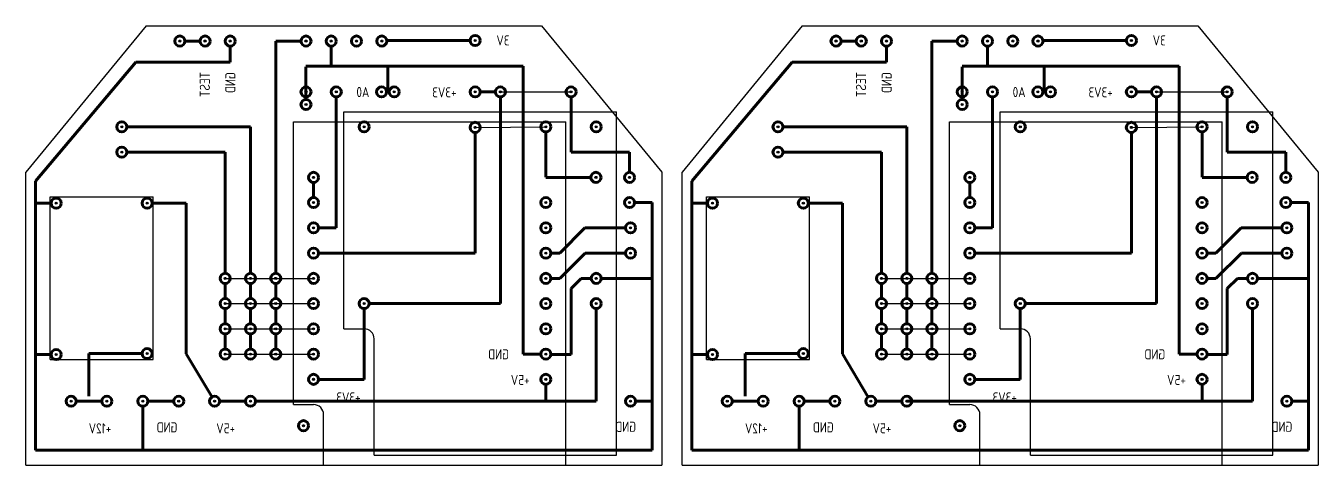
# Model space of a CAD drawing. Header units: millimetres. Extents: x -6002 to -5599, y 36051 to 36097.
# Drawn here: x -5726.7 to -5598.7, y 36050.9 to 36094.4 of the extents above; entities that cross this region are included whole.
import ezdxf

# ---------------------------------------------------------------- set-up
doc = ezdxf.new("R2010")
doc.units = ezdxf.units.MM
doc.layers.add('Text', color=6, linetype='Continuous')
doc.layers.add('Слой1', color=1, linetype='Continuous')
doc.layers.add('way', color=5, linetype='Continuous', lineweight=158)
doc.layers.add('Отверстия', color=7, linetype='Continuous', true_color=0xffffff)
doc.styles.add('ГОСТ 2.304', font='CS_Gost2304.shx')

msp = doc.modelspace()

# ---------------------------------------------------------------- hatches: boundary and pattern name
at = {"layer": 'Отверстия', "ltscale": 100}
h = msp.add_hatch(color=256, dxfattribs=at)
edge = h.paths.add_edge_path()
edge.add_arc((-5711.46, 36092.94), 0.1, 0, 360)
h = msp.add_hatch(color=256, dxfattribs=at)
edge = h.paths.add_edge_path()
edge.add_arc((-5708.96, 36092.94), 0.1, 0, 360)
h = msp.add_hatch(color=256, dxfattribs=at)
edge = h.paths.add_edge_path()
edge.add_arc((-5706.46, 36092.94), 0.1, 0, 360)
h = msp.add_hatch(color=256, dxfattribs=at)
edge = h.paths.add_edge_path()
edge.add_arc((-5698.96, 36092.94), 0.1, 0, 360)
h = msp.add_hatch(color=256, dxfattribs=at)
edge = h.paths.add_edge_path()
edge.add_arc((-5696.46, 36092.94), 0.1, 0, 360)
h = msp.add_hatch(color=256, dxfattribs=at)
edge = h.paths.add_edge_path()
edge.add_arc((-5693.96, 36092.94), 0.1, 0, 360)
h = msp.add_hatch(color=256, dxfattribs=at)
edge = h.paths.add_edge_path()
edge.add_arc((-5691.46, 36092.94), 0.1, 0, 360)
h = msp.add_hatch(color=256, dxfattribs=at)
edge = h.paths.add_edge_path()
edge.add_arc((-5682.21, 36092.99), 0.1, 0, 360)
h = msp.add_hatch(color=256, dxfattribs=at)
edge = h.paths.add_edge_path()
edge.add_arc((-5646.46, 36092.94), 0.1, 0, 360)
h = msp.add_hatch(color=256, dxfattribs=at)
edge = h.paths.add_edge_path()
edge.add_arc((-5643.96, 36092.94), 0.1, 0, 360)
h = msp.add_hatch(color=256, dxfattribs=at)
edge = h.paths.add_edge_path()
edge.add_arc((-5641.46, 36092.94), 0.1, 0, 360)
h = msp.add_hatch(color=256, dxfattribs=at)
edge = h.paths.add_edge_path()
edge.add_arc((-5633.96, 36092.94), 0.1, 0, 360)
h = msp.add_hatch(color=256, dxfattribs=at)
edge = h.paths.add_edge_path()
edge.add_arc((-5631.46, 36092.94), 0.1, 0, 360)
h = msp.add_hatch(color=256, dxfattribs=at)
edge = h.paths.add_edge_path()
edge.add_arc((-5628.96, 36092.94), 0.1, 0, 360)
h = msp.add_hatch(color=256, dxfattribs=at)
edge = h.paths.add_edge_path()
edge.add_arc((-5626.46, 36092.94), 0.1, 0, 360)
h = msp.add_hatch(color=256, dxfattribs=at)
edge = h.paths.add_edge_path()
edge.add_arc((-5617.21, 36092.99), 0.1, 0, 360)
h = msp.add_hatch(color=256, dxfattribs=at)
edge = h.paths.add_edge_path()
edge.add_arc((-5698.96, 36087.9), 0.1, 0, 360)
h = msp.add_hatch(color=256, dxfattribs=at)
edge = h.paths.add_edge_path()
edge.add_arc((-5695.96, 36087.9), 0.1, 0, 360)
h = msp.add_hatch(color=256, dxfattribs=at)
edge = h.paths.add_edge_path()
edge.add_arc((-5691.47, 36087.9), 0.1, 0, 360)
h = msp.add_hatch(color=256, dxfattribs=at)
edge = h.paths.add_edge_path()
edge.add_arc((-5690.22, 36087.9), 0.1, 0, 360)
h = msp.add_hatch(color=256, dxfattribs=at)
edge = h.paths.add_edge_path()
edge.add_arc((-5682.21, 36087.9), 0.1, 0, 360)
h = msp.add_hatch(color=256, dxfattribs=at)
edge = h.paths.add_edge_path()
edge.add_arc((-5679.71, 36087.9), 0.1, 0, 360)
h = msp.add_hatch(color=256, dxfattribs=at)
edge = h.paths.add_edge_path()
edge.add_arc((-5672.71, 36087.9), 0.1, 0, 360)
h = msp.add_hatch(color=256, dxfattribs=at)
edge = h.paths.add_edge_path()
edge.add_arc((-5633.96, 36087.9), 0.1, 0, 360)
h = msp.add_hatch(color=256, dxfattribs=at)
edge = h.paths.add_edge_path()
edge.add_arc((-5630.96, 36087.9), 0.1, 0, 360)
h = msp.add_hatch(color=256, dxfattribs=at)
edge = h.paths.add_edge_path()
edge.add_arc((-5626.47, 36087.9), 0.1, 0, 360)
h = msp.add_hatch(color=256, dxfattribs=at)
edge = h.paths.add_edge_path()
edge.add_arc((-5625.22, 36087.9), 0.1, 0, 360)
h = msp.add_hatch(color=256, dxfattribs=at)
edge = h.paths.add_edge_path()
edge.add_arc((-5617.21, 36087.9), 0.1, 0, 360)
h = msp.add_hatch(color=256, dxfattribs=at)
edge = h.paths.add_edge_path()
edge.add_arc((-5614.71, 36087.9), 0.1, 0, 360)
h = msp.add_hatch(color=256, dxfattribs=at)
edge = h.paths.add_edge_path()
edge.add_arc((-5607.71, 36087.9), 0.1, 0, 360)
h = msp.add_hatch(color=256, dxfattribs=at)
edge = h.paths.add_edge_path()
edge.add_arc((-5698.96, 36086.65), 0.1, 0, 360)
h = msp.add_hatch(color=256, dxfattribs=at)
edge = h.paths.add_edge_path()
edge.add_arc((-5633.96, 36086.65), 0.1, 0, 360)
h = msp.add_hatch(color=256, dxfattribs=at)
edge = h.paths.add_edge_path()
edge.add_arc((-5717.21, 36084.44), 0.1, 0, 360)
h = msp.add_hatch(color=256, dxfattribs=at)
edge = h.paths.add_edge_path()
edge.add_arc((-5693.21, 36084.44), 0.1, 0, 360)
h = msp.add_hatch(color=256, dxfattribs=at)
edge = h.paths.add_edge_path()
edge.add_arc((-5682.21, 36084.39), 0.1, 0, 360)
h = msp.add_hatch(color=256, dxfattribs=at)
edge = h.paths.add_edge_path()
edge.add_arc((-5682.21, 36084.39), 0.1, 0, 360)
h = msp.add_hatch(color=256, dxfattribs=at)
edge = h.paths.add_edge_path()
edge.add_arc((-5675.21, 36084.44), 0.1, 0, 360)
h = msp.add_hatch(color=256, dxfattribs=at)
edge = h.paths.add_edge_path()
edge.add_arc((-5670.21, 36084.44), 0.1, 0, 360)
h = msp.add_hatch(color=256, dxfattribs=at)
edge = h.paths.add_edge_path()
edge.add_arc((-5652.21, 36084.44), 0.1, 0, 360)
h = msp.add_hatch(color=256, dxfattribs=at)
edge = h.paths.add_edge_path()
edge.add_arc((-5628.21, 36084.44), 0.1, 0, 360)
h = msp.add_hatch(color=256, dxfattribs=at)
edge = h.paths.add_edge_path()
edge.add_arc((-5617.21, 36084.39), 0.1, 0, 360)
h = msp.add_hatch(color=256, dxfattribs=at)
edge = h.paths.add_edge_path()
edge.add_arc((-5617.21, 36084.39), 0.1, 0, 360)
h = msp.add_hatch(color=256, dxfattribs=at)
edge = h.paths.add_edge_path()
edge.add_arc((-5610.21, 36084.44), 0.1, 0, 360)
h = msp.add_hatch(color=256, dxfattribs=at)
edge = h.paths.add_edge_path()
edge.add_arc((-5605.21, 36084.44), 0.1, 0, 360)
h = msp.add_hatch(color=256, dxfattribs=at)
edge = h.paths.add_edge_path()
edge.add_arc((-5717.21, 36081.94), 0.1, 0, 360)
h = msp.add_hatch(color=256, dxfattribs=at)
edge = h.paths.add_edge_path()
edge.add_arc((-5652.21, 36081.94), 0.1, 0, 360)
h = msp.add_hatch(color=256, dxfattribs=at)
edge = h.paths.add_edge_path()
edge.add_arc((-5698.21, 36079.44), 0.1, 0, 360)
h = msp.add_hatch(color=256, dxfattribs=at)
edge = h.paths.add_edge_path()
edge.add_arc((-5698.21, 36079.44), 0.1, 0, 360)
h = msp.add_hatch(color=256, dxfattribs=at)
edge = h.paths.add_edge_path()
edge.add_arc((-5670.24, 36079.44), 0.1, 0, 360)
h = msp.add_hatch(color=256, dxfattribs=at)
edge = h.paths.add_edge_path()
edge.add_arc((-5666.91, 36079.44), 0.1, 0, 360)
h = msp.add_hatch(color=256, dxfattribs=at)
edge = h.paths.add_edge_path()
edge.add_arc((-5666.91, 36079.44), 0.1, 0, 360)
h = msp.add_hatch(color=256, dxfattribs=at)
edge = h.paths.add_edge_path()
edge.add_arc((-5633.21, 36079.44), 0.1, 0, 360)
h = msp.add_hatch(color=256, dxfattribs=at)
edge = h.paths.add_edge_path()
edge.add_arc((-5633.21, 36079.44), 0.1, 0, 360)
h = msp.add_hatch(color=256, dxfattribs=at)
edge = h.paths.add_edge_path()
edge.add_arc((-5605.24, 36079.44), 0.1, 0, 360)
h = msp.add_hatch(color=256, dxfattribs=at)
edge = h.paths.add_edge_path()
edge.add_arc((-5601.91, 36079.44), 0.1, 0, 360)
h = msp.add_hatch(color=256, dxfattribs=at)
edge = h.paths.add_edge_path()
edge.add_arc((-5601.91, 36079.44), 0.1, 0, 360)
h = msp.add_hatch(color=256, dxfattribs=at)
edge = h.paths.add_edge_path()
edge.add_arc((-5723.7, 36076.89), 0.1, 0, 360)
h = msp.add_hatch(color=256, dxfattribs=at)
edge = h.paths.add_edge_path()
edge.add_arc((-5714.7, 36076.89), 0.1, 0, 360)
h = msp.add_hatch(color=256, dxfattribs=at)
edge = h.paths.add_edge_path()
edge.add_arc((-5698.21, 36076.94), 0.1, 0, 360)
h = msp.add_hatch(color=256, dxfattribs=at)
edge = h.paths.add_edge_path()
edge.add_arc((-5698.21, 36076.94), 0.1, 0, 360)
h = msp.add_hatch(color=256, dxfattribs=at)
edge = h.paths.add_edge_path()
edge.add_arc((-5675.21, 36076.94), 0.1, 0, 360)
h = msp.add_hatch(color=256, dxfattribs=at)
edge = h.paths.add_edge_path()
edge.add_arc((-5675.21, 36076.94), 0.1, 0, 360)
h = msp.add_hatch(color=256, dxfattribs=at)
edge = h.paths.add_edge_path()
edge.add_arc((-5666.91, 36076.94), 0.1, 0, 360)
h = msp.add_hatch(color=256, dxfattribs=at)
edge = h.paths.add_edge_path()
edge.add_arc((-5666.91, 36076.94), 0.1, 0, 360)
h = msp.add_hatch(color=256, dxfattribs=at)
edge = h.paths.add_edge_path()
edge.add_arc((-5658.7, 36076.89), 0.1, 0, 360)
h = msp.add_hatch(color=256, dxfattribs=at)
edge = h.paths.add_edge_path()
edge.add_arc((-5649.7, 36076.89), 0.1, 0, 360)
h = msp.add_hatch(color=256, dxfattribs=at)
edge = h.paths.add_edge_path()
edge.add_arc((-5633.21, 36076.94), 0.1, 0, 360)
h = msp.add_hatch(color=256, dxfattribs=at)
edge = h.paths.add_edge_path()
edge.add_arc((-5633.21, 36076.94), 0.1, 0, 360)
h = msp.add_hatch(color=256, dxfattribs=at)
edge = h.paths.add_edge_path()
edge.add_arc((-5610.21, 36076.94), 0.1, 0, 360)
h = msp.add_hatch(color=256, dxfattribs=at)
edge = h.paths.add_edge_path()
edge.add_arc((-5610.21, 36076.94), 0.1, 0, 360)
h = msp.add_hatch(color=256, dxfattribs=at)
edge = h.paths.add_edge_path()
edge.add_arc((-5601.91, 36076.94), 0.1, 0, 360)
h = msp.add_hatch(color=256, dxfattribs=at)
edge = h.paths.add_edge_path()
edge.add_arc((-5601.91, 36076.94), 0.1, 0, 360)
h = msp.add_hatch(color=256, dxfattribs=at)
edge = h.paths.add_edge_path()
edge.add_arc((-5698.21, 36074.44), 0.1, 0, 360)
h = msp.add_hatch(color=256, dxfattribs=at)
edge = h.paths.add_edge_path()
edge.add_arc((-5698.21, 36074.44), 0.1, 0, 360)
h = msp.add_hatch(color=256, dxfattribs=at)
edge = h.paths.add_edge_path()
edge.add_arc((-5675.21, 36074.44), 0.1, 0, 360)
h = msp.add_hatch(color=256, dxfattribs=at)
edge = h.paths.add_edge_path()
edge.add_arc((-5675.21, 36074.44), 0.1, 0, 360)
h = msp.add_hatch(color=256, dxfattribs=at)
edge = h.paths.add_edge_path()
edge.add_arc((-5666.81, 36074.44), 0.1, 0, 360)
h = msp.add_hatch(color=256, dxfattribs=at)
edge = h.paths.add_edge_path()
edge.add_arc((-5666.81, 36074.44), 0.1, 0, 360)
h = msp.add_hatch(color=256, dxfattribs=at)
edge = h.paths.add_edge_path()
edge.add_arc((-5633.21, 36074.44), 0.1, 0, 360)
h = msp.add_hatch(color=256, dxfattribs=at)
edge = h.paths.add_edge_path()
edge.add_arc((-5633.21, 36074.44), 0.1, 0, 360)
h = msp.add_hatch(color=256, dxfattribs=at)
edge = h.paths.add_edge_path()
edge.add_arc((-5610.21, 36074.44), 0.1, 0, 360)
h = msp.add_hatch(color=256, dxfattribs=at)
edge = h.paths.add_edge_path()
edge.add_arc((-5610.21, 36074.44), 0.1, 0, 360)
h = msp.add_hatch(color=256, dxfattribs=at)
edge = h.paths.add_edge_path()
edge.add_arc((-5601.81, 36074.44), 0.1, 0, 360)
h = msp.add_hatch(color=256, dxfattribs=at)
edge = h.paths.add_edge_path()
edge.add_arc((-5601.81, 36074.44), 0.1, 0, 360)
h = msp.add_hatch(color=256, dxfattribs=at)
edge = h.paths.add_edge_path()
edge.add_arc((-5698.21, 36071.94), 0.1, 0, 360)
h = msp.add_hatch(color=256, dxfattribs=at)
edge = h.paths.add_edge_path()
edge.add_arc((-5698.21, 36071.94), 0.1, 0, 360)
h = msp.add_hatch(color=256, dxfattribs=at)
edge = h.paths.add_edge_path()
edge.add_arc((-5675.21, 36071.94), 0.1, 0, 360)
h = msp.add_hatch(color=256, dxfattribs=at)
edge = h.paths.add_edge_path()
edge.add_arc((-5675.21, 36071.94), 0.1, 0, 360)
h = msp.add_hatch(color=256, dxfattribs=at)
edge = h.paths.add_edge_path()
edge.add_arc((-5666.81, 36071.94), 0.1, 0, 360)
h = msp.add_hatch(color=256, dxfattribs=at)
edge = h.paths.add_edge_path()
edge.add_arc((-5666.81, 36071.94), 0.1, 0, 360)
h = msp.add_hatch(color=256, dxfattribs=at)
edge = h.paths.add_edge_path()
edge.add_arc((-5633.21, 36071.94), 0.1, 0, 360)
h = msp.add_hatch(color=256, dxfattribs=at)
edge = h.paths.add_edge_path()
edge.add_arc((-5633.21, 36071.94), 0.1, 0, 360)
h = msp.add_hatch(color=256, dxfattribs=at)
edge = h.paths.add_edge_path()
edge.add_arc((-5610.21, 36071.94), 0.1, 0, 360)
h = msp.add_hatch(color=256, dxfattribs=at)
edge = h.paths.add_edge_path()
edge.add_arc((-5610.21, 36071.94), 0.1, 0, 360)
h = msp.add_hatch(color=256, dxfattribs=at)
edge = h.paths.add_edge_path()
edge.add_arc((-5601.81, 36071.94), 0.1, 0, 360)
h = msp.add_hatch(color=256, dxfattribs=at)
edge = h.paths.add_edge_path()
edge.add_arc((-5601.81, 36071.94), 0.1, 0, 360)
h = msp.add_hatch(color=256, dxfattribs=at)
edge = h.paths.add_edge_path()
edge.add_arc((-5706.96, 36069.44), 0.1, 0, 360)
h = msp.add_hatch(color=256, dxfattribs=at)
edge = h.paths.add_edge_path()
edge.add_arc((-5704.46, 36069.44), 0.1, 0, 360)
h = msp.add_hatch(color=256, dxfattribs=at)
edge = h.paths.add_edge_path()
edge.add_arc((-5701.96, 36069.44), 0.1, 0, 360)
h = msp.add_hatch(color=256, dxfattribs=at)
edge = h.paths.add_edge_path()
edge.add_arc((-5698.21, 36069.44), 0.1, 0, 360)
h = msp.add_hatch(color=256, dxfattribs=at)
edge = h.paths.add_edge_path()
edge.add_arc((-5675.21, 36069.44), 0.1, 0, 360)
h = msp.add_hatch(color=256, dxfattribs=at)
edge = h.paths.add_edge_path()
edge.add_arc((-5670.21, 36069.44), 0.1, 0, 360)
h = msp.add_hatch(color=256, dxfattribs=at)
edge = h.paths.add_edge_path()
edge.add_arc((-5641.96, 36069.44), 0.1, 0, 360)
h = msp.add_hatch(color=256, dxfattribs=at)
edge = h.paths.add_edge_path()
edge.add_arc((-5639.46, 36069.44), 0.1, 0, 360)
h = msp.add_hatch(color=256, dxfattribs=at)
edge = h.paths.add_edge_path()
edge.add_arc((-5636.96, 36069.44), 0.1, 0, 360)
h = msp.add_hatch(color=256, dxfattribs=at)
edge = h.paths.add_edge_path()
edge.add_arc((-5633.21, 36069.44), 0.1, 0, 360)
h = msp.add_hatch(color=256, dxfattribs=at)
edge = h.paths.add_edge_path()
edge.add_arc((-5610.21, 36069.44), 0.1, 0, 360)
h = msp.add_hatch(color=256, dxfattribs=at)
edge = h.paths.add_edge_path()
edge.add_arc((-5605.21, 36069.44), 0.1, 0, 360)
h = msp.add_hatch(color=256, dxfattribs=at)
edge = h.paths.add_edge_path()
edge.add_arc((-5706.96, 36066.94), 0.1, 0, 360)
h = msp.add_hatch(color=256, dxfattribs=at)
edge = h.paths.add_edge_path()
edge.add_arc((-5704.46, 36066.94), 0.1, 0, 360)
h = msp.add_hatch(color=256, dxfattribs=at)
edge = h.paths.add_edge_path()
edge.add_arc((-5701.96, 36066.94), 0.1, 0, 360)
h = msp.add_hatch(color=256, dxfattribs=at)
edge = h.paths.add_edge_path()
edge.add_arc((-5698.21, 36066.94), 0.1, 0, 360)
h = msp.add_hatch(color=256, dxfattribs=at)
edge = h.paths.add_edge_path()
edge.add_arc((-5693.21, 36066.94), 0.1, 0, 360)
h = msp.add_hatch(color=256, dxfattribs=at)
edge = h.paths.add_edge_path()
edge.add_arc((-5675.21, 36066.94), 0.1, 0, 360)
h = msp.add_hatch(color=256, dxfattribs=at)
edge = h.paths.add_edge_path()
edge.add_arc((-5670.21, 36066.94), 0.1, 0, 360)
h = msp.add_hatch(color=256, dxfattribs=at)
edge = h.paths.add_edge_path()
edge.add_arc((-5641.96, 36066.94), 0.1, 0, 360)
h = msp.add_hatch(color=256, dxfattribs=at)
edge = h.paths.add_edge_path()
edge.add_arc((-5639.46, 36066.94), 0.1, 0, 360)
h = msp.add_hatch(color=256, dxfattribs=at)
edge = h.paths.add_edge_path()
edge.add_arc((-5636.96, 36066.94), 0.1, 0, 360)
h = msp.add_hatch(color=256, dxfattribs=at)
edge = h.paths.add_edge_path()
edge.add_arc((-5633.21, 36066.94), 0.1, 0, 360)
h = msp.add_hatch(color=256, dxfattribs=at)
edge = h.paths.add_edge_path()
edge.add_arc((-5628.21, 36066.94), 0.1, 0, 360)
h = msp.add_hatch(color=256, dxfattribs=at)
edge = h.paths.add_edge_path()
edge.add_arc((-5610.21, 36066.94), 0.1, 0, 360)
h = msp.add_hatch(color=256, dxfattribs=at)
edge = h.paths.add_edge_path()
edge.add_arc((-5605.21, 36066.94), 0.1, 0, 360)
h = msp.add_hatch(color=256, dxfattribs=at)
edge = h.paths.add_edge_path()
edge.add_arc((-5706.96, 36064.44), 0.1, 0, 360)
h = msp.add_hatch(color=256, dxfattribs=at)
edge = h.paths.add_edge_path()
edge.add_arc((-5704.46, 36064.44), 0.1, 0, 360)
h = msp.add_hatch(color=256, dxfattribs=at)
edge = h.paths.add_edge_path()
edge.add_arc((-5701.96, 36064.44), 0.1, 0, 360)
h = msp.add_hatch(color=256, dxfattribs=at)
edge = h.paths.add_edge_path()
edge.add_arc((-5698.21, 36064.44), 0.1, 0, 360)
h = msp.add_hatch(color=256, dxfattribs=at)
edge = h.paths.add_edge_path()
edge.add_arc((-5675.21, 36064.44), 0.1, 0, 360)
h = msp.add_hatch(color=256, dxfattribs=at)
edge = h.paths.add_edge_path()
edge.add_arc((-5641.96, 36064.44), 0.1, 0, 360)
h = msp.add_hatch(color=256, dxfattribs=at)
edge = h.paths.add_edge_path()
edge.add_arc((-5639.46, 36064.44), 0.1, 0, 360)
h = msp.add_hatch(color=256, dxfattribs=at)
edge = h.paths.add_edge_path()
edge.add_arc((-5636.96, 36064.44), 0.1, 0, 360)
h = msp.add_hatch(color=256, dxfattribs=at)
edge = h.paths.add_edge_path()
edge.add_arc((-5633.21, 36064.44), 0.1, 0, 360)
h = msp.add_hatch(color=256, dxfattribs=at)
edge = h.paths.add_edge_path()
edge.add_arc((-5610.21, 36064.44), 0.1, 0, 360)
h = msp.add_hatch(color=256, dxfattribs=at)
edge = h.paths.add_edge_path()
edge.add_arc((-5723.7, 36061.89), 0.1, 0, 360)
h = msp.add_hatch(color=256, dxfattribs=at)
edge = h.paths.add_edge_path()
edge.add_arc((-5714.7, 36061.99), 0.1, 0, 360)
h = msp.add_hatch(color=256, dxfattribs=at)
edge = h.paths.add_edge_path()
edge.add_arc((-5706.96, 36061.94), 0.1, 0, 360)
h = msp.add_hatch(color=256, dxfattribs=at)
edge = h.paths.add_edge_path()
edge.add_arc((-5704.46, 36061.94), 0.1, 0, 360)
h = msp.add_hatch(color=256, dxfattribs=at)
edge = h.paths.add_edge_path()
edge.add_arc((-5701.96, 36061.94), 0.1, 0, 360)
h = msp.add_hatch(color=256, dxfattribs=at)
edge = h.paths.add_edge_path()
edge.add_arc((-5698.21, 36061.94), 0.1, 0, 360)
h = msp.add_hatch(color=256, dxfattribs=at)
edge = h.paths.add_edge_path()
edge.add_arc((-5675.21, 36061.94), 0.1, 0, 360)
h = msp.add_hatch(color=256, dxfattribs=at)
edge = h.paths.add_edge_path()
edge.add_arc((-5658.7, 36061.89), 0.1, 0, 360)
h = msp.add_hatch(color=256, dxfattribs=at)
edge = h.paths.add_edge_path()
edge.add_arc((-5649.7, 36061.99), 0.1, 0, 360)
h = msp.add_hatch(color=256, dxfattribs=at)
edge = h.paths.add_edge_path()
edge.add_arc((-5641.96, 36061.94), 0.1, 0, 360)
h = msp.add_hatch(color=256, dxfattribs=at)
edge = h.paths.add_edge_path()
edge.add_arc((-5639.46, 36061.94), 0.1, 0, 360)
h = msp.add_hatch(color=256, dxfattribs=at)
edge = h.paths.add_edge_path()
edge.add_arc((-5636.96, 36061.94), 0.1, 0, 360)
h = msp.add_hatch(color=256, dxfattribs=at)
edge = h.paths.add_edge_path()
edge.add_arc((-5633.21, 36061.94), 0.1, 0, 360)
h = msp.add_hatch(color=256, dxfattribs=at)
edge = h.paths.add_edge_path()
edge.add_arc((-5610.21, 36061.94), 0.1, 0, 360)
h = msp.add_hatch(color=256, dxfattribs=at)
edge = h.paths.add_edge_path()
edge.add_arc((-5698.21, 36059.44), 0.1, 0, 360)
h = msp.add_hatch(color=256, dxfattribs=at)
edge = h.paths.add_edge_path()
edge.add_arc((-5675.21, 36059.44), 0.1, 0, 360)
h = msp.add_hatch(color=256, dxfattribs=at)
edge = h.paths.add_edge_path()
edge.add_arc((-5633.21, 36059.44), 0.1, 0, 360)
h = msp.add_hatch(color=256, dxfattribs=at)
edge = h.paths.add_edge_path()
edge.add_arc((-5610.21, 36059.44), 0.1, 0, 360)
h = msp.add_hatch(color=256, dxfattribs=at)
edge = h.paths.add_edge_path()
edge.add_arc((-5722.23, 36057.27), 0.1, 0, 360)
h = msp.add_hatch(color=256, dxfattribs=at)
edge = h.paths.add_edge_path()
edge.add_arc((-5718.68, 36057.27), 0.1, 0, 360)
h = msp.add_hatch(color=256, dxfattribs=at)
edge = h.paths.add_edge_path()
edge.add_arc((-5715.12, 36057.27), 0.1, 0, 360)
h = msp.add_hatch(color=256, dxfattribs=at)
edge = h.paths.add_edge_path()
edge.add_arc((-5711.57, 36057.27), 0.1, 0, 360)
h = msp.add_hatch(color=256, dxfattribs=at)
edge = h.paths.add_edge_path()
edge.add_arc((-5708.01, 36057.27), 0.1, 0, 360)
h = msp.add_hatch(color=256, dxfattribs=at)
edge = h.paths.add_edge_path()
edge.add_arc((-5704.46, 36057.27), 0.1, 0, 360)
h = msp.add_hatch(color=256, dxfattribs=at)
edge = h.paths.add_edge_path()
edge.add_arc((-5666.81, 36057.27), 0.1, 0, 360)
h = msp.add_hatch(color=256, dxfattribs=at)
edge = h.paths.add_edge_path()
edge.add_arc((-5657.23, 36057.27), 0.1, 0, 360)
h = msp.add_hatch(color=256, dxfattribs=at)
edge = h.paths.add_edge_path()
edge.add_arc((-5653.68, 36057.27), 0.1, 0, 360)
h = msp.add_hatch(color=256, dxfattribs=at)
edge = h.paths.add_edge_path()
edge.add_arc((-5650.12, 36057.27), 0.1, 0, 360)
h = msp.add_hatch(color=256, dxfattribs=at)
edge = h.paths.add_edge_path()
edge.add_arc((-5646.57, 36057.27), 0.1, 0, 360)
h = msp.add_hatch(color=256, dxfattribs=at)
edge = h.paths.add_edge_path()
edge.add_arc((-5643.01, 36057.27), 0.1, 0, 360)
h = msp.add_hatch(color=256, dxfattribs=at)
edge = h.paths.add_edge_path()
edge.add_arc((-5639.46, 36057.27), 0.1, 0, 360)
h = msp.add_hatch(color=256, dxfattribs=at)
edge = h.paths.add_edge_path()
edge.add_arc((-5601.81, 36057.27), 0.1, 0, 360)
h = msp.add_hatch(color=256, dxfattribs=at)
edge = h.paths.add_edge_path()
edge.add_arc((-5699.21, 36054.85), 0.1, 0, 360)
h = msp.add_hatch(color=256, dxfattribs=at)
edge = h.paths.add_edge_path()
edge.add_arc((-5634.21, 36054.85), 0.1, 0, 360)

# ---------------------------------------------------------------- linework, layer by layer
at = {"ltscale": 100}
for p, q in [((-5714.8, 36094.44), (-5726.71, 36079.94)), ((-5714.8, 36094.44), (-5675.62, 36094.44)), ((-5675.62, 36094.44), (-5663.71, 36079.94)), ((-5675.62, 36094.44), (-5675.62, 36094.44)), ((-5649.8, 36094.44), (-5661.71, 36079.94)), ((-5649.8, 36094.44), (-5610.62, 36094.44)), ((-5610.62, 36094.44), (-5598.71, 36079.94)), ((-5610.62, 36094.44), (-5610.62, 36094.44)), ((-5726.71, 36050.94), (-5726.71, 36079.94)), ((-5663.71, 36079.94), (-5663.71, 36050.94)), ((-5661.71, 36050.94), (-5661.71, 36079.94)), ((-5598.71, 36079.94), (-5598.71, 36050.94)), ((-5726.71, 36050.94), (-5726.71, 36055.94)), ((-5661.71, 36050.94), (-5661.71, 36055.94)), ((-5726.71, 36050.94), (-5663.71, 36050.94)), ((-5661.71, 36050.94), (-5598.71, 36050.94))]:
    msp.add_line(p, q, dxfattribs=at)
at = {"layer": 'way', "lineweight": 158, "ltscale": 100}
for p, q in [((-5710.96, 36092.94), (-5709.46, 36092.94)), ((-5706.46, 36090.84), (-5706.46, 36092.44)), ((-5701.96, 36092.94), (-5699.46, 36092.94)), ((-5696.46, 36092.44), (-5696.46, 36090.44)), ((-5690.96, 36092.99), (-5682.71, 36092.99)), ((-5645.96, 36092.94), (-5644.46, 36092.94)), ((-5641.46, 36090.84), (-5641.46, 36092.44)), ((-5636.96, 36092.94), (-5634.46, 36092.94)), ((-5631.46, 36092.44), (-5631.46, 36090.44)), ((-5625.96, 36092.99), (-5617.71, 36092.99)), ((-5725.76, 36079.08), (-5715.81, 36090.84)), ((-5715.81, 36090.84), (-5706.46, 36090.84)), ((-5698.96, 36090.44), (-5677.46, 36090.44)), ((-5698.96, 36090.4), (-5698.96, 36087.15)), ((-5690.85, 36090.44), (-5690.85, 36087.9)), ((-5677.46, 36090.44), (-5677.46, 36061.94)), ((-5660.76, 36079.08), (-5650.81, 36090.84)), ((-5650.81, 36090.84), (-5641.46, 36090.84)), ((-5633.96, 36090.44), (-5612.46, 36090.44)), ((-5633.96, 36090.4), (-5633.96, 36087.15)), ((-5625.85, 36090.44), (-5625.85, 36087.9)), ((-5612.46, 36090.44), (-5612.46, 36061.94)), ((-5695.96, 36087.4), (-5695.96, 36074.44)), ((-5690.97, 36087.9), (-5690.72, 36087.9)), ((-5681.71, 36087.9), (-5680.21, 36087.9)), ((-5672.71, 36087.4), (-5672.71, 36081.94)), ((-5630.96, 36087.4), (-5630.96, 36074.44)), ((-5625.97, 36087.9), (-5625.72, 36087.9)), ((-5616.71, 36087.9), (-5615.21, 36087.9)), ((-5607.71, 36087.4), (-5607.71, 36081.94)), ((-5682.21, 36083.89), (-5682.21, 36071.94)), ((-5675.21, 36083.99), (-5675.21, 36079.46)), ((-5617.21, 36083.89), (-5617.21, 36071.94)), ((-5610.21, 36083.99), (-5610.21, 36079.46)), ((-5672.71, 36081.94), (-5666.91, 36081.94)), ((-5666.91, 36081.94), (-5666.91, 36079.94)), ((-5607.71, 36081.94), (-5601.91, 36081.94)), ((-5601.91, 36081.94), (-5601.91, 36079.94)), ((-5675.21, 36079.44), (-5670.74, 36079.44)), ((-5610.21, 36079.44), (-5605.74, 36079.44)), ((-5698.21, 36078.94), (-5698.21, 36077.44)), ((-5633.21, 36078.94), (-5633.21, 36077.44)), ((-5666.41, 36076.94), (-5664.66, 36076.94)), ((-5664.66, 36076.94), (-5664.66, 36052.44)), ((-5601.41, 36076.94), (-5599.66, 36076.94)), ((-5599.66, 36076.94), (-5599.66, 36052.44)), ((-5697.71, 36074.44), (-5695.96, 36074.44)), ((-5671.33, 36074.44), (-5667.31, 36074.44)), ((-5632.71, 36074.44), (-5630.96, 36074.44)), ((-5606.33, 36074.44), (-5602.31, 36074.44)), ((-5697.71, 36071.94), (-5682.21, 36071.94)), ((-5674.71, 36071.94), (-5673.83, 36071.94)), ((-5671.31, 36071.94), (-5667.31, 36071.94)), ((-5632.71, 36071.94), (-5617.21, 36071.94)), ((-5609.71, 36071.94), (-5608.83, 36071.94)), ((-5606.31, 36071.94), (-5602.31, 36071.94)), ((-5674.71, 36069.42), (-5673.83, 36069.42)), ((-5671.71, 36069.44), (-5670.71, 36069.44)), ((-5669.71, 36069.44), (-5664.66, 36069.44)), ((-5609.71, 36069.42), (-5608.83, 36069.42)), ((-5606.71, 36069.44), (-5605.71, 36069.44)), ((-5604.71, 36069.44), (-5599.66, 36069.44)), ((-5706.96, 36068.94), (-5706.96, 36067.44)), ((-5704.46, 36068.94), (-5704.46, 36067.44)), ((-5701.96, 36068.94), (-5701.96, 36067.44)), ((-5672.71, 36068.44), (-5672.71, 36061.89)), ((-5641.96, 36068.94), (-5641.96, 36067.44)), ((-5639.46, 36068.94), (-5639.46, 36067.44)), ((-5636.96, 36068.94), (-5636.96, 36067.44)), ((-5607.71, 36068.44), (-5607.71, 36061.89)), ((-5692.71, 36066.94), (-5679.71, 36066.94)), ((-5627.71, 36066.94), (-5614.71, 36066.94)), ((-5706.96, 36066.44), (-5706.96, 36064.94)), ((-5704.46, 36066.44), (-5704.46, 36064.94)), ((-5701.96, 36066.44), (-5701.96, 36064.94)), ((-5693.21, 36066.44), (-5693.21, 36059.44)), ((-5670.21, 36066.44), (-5670.21, 36057.27)), ((-5641.96, 36066.44), (-5641.96, 36064.94)), ((-5639.46, 36066.44), (-5639.46, 36064.94)), ((-5636.96, 36066.44), (-5636.96, 36064.94)), ((-5628.21, 36066.44), (-5628.21, 36059.44)), ((-5605.21, 36066.44), (-5605.21, 36057.27)), ((-5706.96, 36063.94), (-5706.96, 36062.44)), ((-5704.46, 36063.94), (-5704.46, 36062.44)), ((-5701.96, 36063.94), (-5701.96, 36062.44)), ((-5641.96, 36063.94), (-5641.96, 36062.44)), ((-5639.46, 36063.94), (-5639.46, 36062.44)), ((-5636.96, 36063.94), (-5636.96, 36062.44)), ((-5720.46, 36061.99), (-5720.46, 36057.77)), ((-5677.46, 36061.94), (-5675.71, 36061.94)), ((-5674.71, 36061.89), (-5672.71, 36061.89)), ((-5655.46, 36061.99), (-5655.46, 36057.77)), ((-5612.46, 36061.94), (-5610.71, 36061.94)), ((-5609.71, 36061.89), (-5607.71, 36061.89)), ((-5697.71, 36059.44), (-5693.21, 36059.44)), ((-5675.21, 36058.94), (-5675.21, 36057.27)), ((-5632.71, 36059.44), (-5628.21, 36059.44)), ((-5610.21, 36058.94), (-5610.21, 36057.27)), ((-5715.12, 36056.77), (-5715.12, 36052.44)), ((-5703.96, 36057.27), (-5670.21, 36057.27)), ((-5666.31, 36057.27), (-5664.66, 36057.27)), ((-5650.12, 36056.77), (-5650.12, 36052.44)), ((-5639.46, 36057.27), (-5605.21, 36057.27)), ((-5601.31, 36057.27), (-5599.66, 36057.27)), ((-5725.76, 36052.44), (-5664.66, 36052.44)), ((-5660.76, 36052.44), (-5599.66, 36052.44))]:
    msp.add_line(p, q, dxfattribs=at)
at = {"layer": 'way', "ltscale": 100}
for p, q in [((-5701.96, 36092.94), (-5701.96, 36069.94)), ((-5636.96, 36092.94), (-5636.96, 36069.94)), ((-5679.71, 36087.4), (-5679.71, 36066.94)), ((-5614.71, 36087.4), (-5614.71, 36066.94)), ((-5716.71, 36084.44), (-5704.46, 36084.44)), ((-5704.46, 36084.44), (-5704.46, 36069.94)), ((-5651.71, 36084.44), (-5639.46, 36084.44)), ((-5639.46, 36084.44), (-5639.46, 36069.94)), ((-5716.71, 36081.94), (-5706.96, 36081.94)), ((-5706.96, 36081.94), (-5706.96, 36069.94)), ((-5651.71, 36081.94), (-5641.96, 36081.94)), ((-5641.96, 36081.94), (-5641.96, 36069.94)), ((-5725.76, 36079.08), (-5725.76, 36052.44)), ((-5660.76, 36079.08), (-5660.76, 36052.44)), ((-5725.76, 36076.89), (-5724.2, 36076.89)), ((-5714.2, 36076.89), (-5710.83, 36076.89)), ((-5710.83, 36076.89), (-5710.83, 36061.97)), ((-5660.76, 36076.89), (-5659.2, 36076.89)), ((-5649.2, 36076.89), (-5645.83, 36076.89)), ((-5645.83, 36076.89), (-5645.83, 36061.97)), ((-5673.83, 36071.94), (-5671.33, 36074.44)), ((-5608.83, 36071.94), (-5606.33, 36074.44)), ((-5673.83, 36069.42), (-5671.31, 36071.94)), ((-5608.83, 36069.42), (-5606.31, 36071.94)), ((-5672.71, 36068.44), (-5671.71, 36069.44)), ((-5607.71, 36068.44), (-5606.71, 36069.44)), ((-5725.76, 36061.89), (-5724.2, 36061.89)), ((-5720.46, 36061.99), (-5715.2, 36061.99)), ((-5710.83, 36061.97), (-5708.27, 36057.69)), ((-5660.76, 36061.89), (-5659.2, 36061.89)), ((-5655.46, 36061.99), (-5650.2, 36061.99)), ((-5645.83, 36061.97), (-5643.27, 36057.69))]:
    msp.add_line(p, q, dxfattribs=at)
at = {"layer": 'way', "lineweight": 200, "ltscale": 100}
for p, q in [((-5721.73, 36057.27), (-5719.18, 36057.27)), ((-5714.62, 36057.27), (-5712.07, 36057.27)), ((-5707.51, 36057.27), (-5704.96, 36057.27)), ((-5656.73, 36057.27), (-5654.18, 36057.27)), ((-5649.62, 36057.27), (-5647.07, 36057.27)), ((-5642.51, 36057.27), (-5639.96, 36057.27))]:
    msp.add_line(p, q, dxfattribs=at)
at = {"layer": 'way', "lineweight": 100, "ltscale": 100}
for centre in [(-5711.46, 36092.94), (-5708.96, 36092.94), (-5706.46, 36092.94), (-5698.96, 36092.94), (-5696.46, 36092.94), (-5693.96, 36092.94), (-5691.46, 36092.94), (-5682.21, 36092.99), (-5646.46, 36092.94), (-5643.96, 36092.94), (-5641.46, 36092.94), (-5633.96, 36092.94), (-5631.46, 36092.94), (-5628.96, 36092.94), (-5626.46, 36092.94), (-5617.21, 36092.99), (-5698.96, 36087.9), (-5695.96, 36087.9), (-5691.47, 36087.9), (-5690.22, 36087.9), (-5682.21, 36087.9), (-5679.71, 36087.9), (-5672.71, 36087.9), (-5633.96, 36087.9), (-5630.96, 36087.9), (-5626.47, 36087.9), (-5625.22, 36087.9), (-5617.21, 36087.9), (-5614.71, 36087.9), (-5607.71, 36087.9), (-5698.96, 36086.65), (-5633.96, 36086.65), (-5717.21, 36084.44), (-5693.21, 36084.44), (-5682.21, 36084.39), (-5682.21, 36084.39), (-5675.21, 36084.44), (-5670.21, 36084.44), (-5652.21, 36084.44), (-5628.21, 36084.44), (-5617.21, 36084.39), (-5617.21, 36084.39), (-5610.21, 36084.44), (-5605.21, 36084.44), (-5717.21, 36081.94), (-5652.21, 36081.94), (-5698.21, 36079.44), (-5698.21, 36079.44), (-5670.24, 36079.44), (-5666.91, 36079.44), (-5666.91, 36079.44), (-5633.21, 36079.44), (-5633.21, 36079.44), (-5605.24, 36079.44), (-5601.91, 36079.44), (-5601.91, 36079.44), (-5723.7, 36076.89), (-5714.7, 36076.89), (-5698.21, 36076.94), (-5698.21, 36076.94), (-5675.21, 36076.94), (-5675.21, 36076.94), (-5666.91, 36076.94), (-5666.91, 36076.94), (-5658.7, 36076.89), (-5649.7, 36076.89), (-5633.21, 36076.94), (-5633.21, 36076.94), (-5610.21, 36076.94), (-5610.21, 36076.94), (-5601.91, 36076.94), (-5601.91, 36076.94), (-5698.21, 36074.44), (-5698.21, 36074.44), (-5675.21, 36074.44), (-5675.21, 36074.44), (-5666.81, 36074.44), (-5666.81, 36074.44), (-5633.21, 36074.44), (-5633.21, 36074.44), (-5610.21, 36074.44), (-5610.21, 36074.44), (-5601.81, 36074.44), (-5601.81, 36074.44), (-5698.21, 36071.94), (-5698.21, 36071.94), (-5675.21, 36071.94), (-5675.21, 36071.94), (-5666.81, 36071.94), (-5666.81, 36071.94), (-5633.21, 36071.94), (-5633.21, 36071.94), (-5610.21, 36071.94), (-5610.21, 36071.94), (-5601.81, 36071.94), (-5601.81, 36071.94), (-5706.96, 36069.44), (-5704.46, 36069.44), (-5701.96, 36069.44), (-5698.21, 36069.44), (-5675.21, 36069.44), (-5670.21, 36069.44), (-5641.96, 36069.44), (-5639.46, 36069.44), (-5636.96, 36069.44), (-5633.21, 36069.44), (-5610.21, 36069.44), (-5605.21, 36069.44), (-5706.96, 36066.94), (-5704.46, 36066.94), (-5701.96, 36066.94), (-5698.21, 36066.94), (-5693.21, 36066.94), (-5675.21, 36066.94), (-5670.21, 36066.94), (-5641.96, 36066.94), (-5639.46, 36066.94), (-5636.96, 36066.94), (-5633.21, 36066.94), (-5628.21, 36066.94), (-5610.21, 36066.94), (-5605.21, 36066.94), (-5706.96, 36064.44), (-5704.46, 36064.44), (-5701.96, 36064.44), (-5698.21, 36064.44), (-5675.21, 36064.44), (-5641.96, 36064.44), (-5639.46, 36064.44), (-5636.96, 36064.44), (-5633.21, 36064.44), (-5610.21, 36064.44), (-5723.7, 36061.89), (-5714.7, 36061.99), (-5706.96, 36061.94), (-5704.46, 36061.94), (-5701.96, 36061.94), (-5698.21, 36061.94), (-5675.21, 36061.94), (-5658.7, 36061.89), (-5649.7, 36061.99), (-5641.96, 36061.94), (-5639.46, 36061.94), (-5636.96, 36061.94), (-5633.21, 36061.94), (-5610.21, 36061.94), (-5698.21, 36059.44), (-5675.21, 36059.44), (-5633.21, 36059.44), (-5610.21, 36059.44)]:
    msp.add_circle(centre, 0.5, dxfattribs=at)
at = {"layer": 'way', "lineweight": 211, "ltscale": 100}
for centre in [(-5722.23, 36057.27), (-5718.68, 36057.27), (-5715.12, 36057.27), (-5711.57, 36057.27), (-5708.01, 36057.27), (-5704.46, 36057.27), (-5666.81, 36057.27), (-5657.23, 36057.27), (-5653.68, 36057.27), (-5650.12, 36057.27), (-5646.57, 36057.27), (-5643.01, 36057.27), (-5639.46, 36057.27), (-5601.81, 36057.27), (-5699.21, 36054.85), (-5634.21, 36054.85)]:
    msp.add_circle(centre, 0.5, dxfattribs=at)
at = {"layer": 'Отверстия', "ltscale": 100}
for p, q in [((-5679.71, 36087.9), (-5672.71, 36087.9)), ((-5614.71, 36087.9), (-5607.71, 36087.9)), ((-5682.21, 36084.39), (-5675.21, 36084.44)), ((-5617.21, 36084.39), (-5610.21, 36084.44)), ((-5706.96, 36069.44), (-5698.21, 36069.44)), ((-5641.96, 36069.44), (-5633.21, 36069.44)), ((-5706.96, 36066.94), (-5698.21, 36066.94)), ((-5641.96, 36066.94), (-5633.21, 36066.94)), ((-5706.96, 36064.44), (-5698.21, 36064.44)), ((-5641.96, 36064.44), (-5633.21, 36064.44)), ((-5706.96, 36061.94), (-5698.21, 36061.94)), ((-5641.96, 36061.94), (-5633.21, 36061.94)), ((-5634.21, 36056.94), (-5634.21, 36056.94))]:
    msp.add_line(p, q, dxfattribs=at)
for centre in [(-5711.46, 36092.94), (-5708.96, 36092.94), (-5706.46, 36092.94), (-5698.96, 36092.94), (-5696.46, 36092.94), (-5693.96, 36092.94), (-5691.46, 36092.94), (-5682.21, 36092.99), (-5646.46, 36092.94), (-5643.96, 36092.94), (-5641.46, 36092.94), (-5633.96, 36092.94), (-5631.46, 36092.94), (-5628.96, 36092.94), (-5626.46, 36092.94), (-5617.21, 36092.99), (-5698.96, 36087.9), (-5695.96, 36087.9), (-5691.47, 36087.9), (-5690.22, 36087.9), (-5682.21, 36087.9), (-5679.71, 36087.9), (-5672.71, 36087.9), (-5633.96, 36087.9), (-5630.96, 36087.9), (-5626.47, 36087.9), (-5625.22, 36087.9), (-5617.21, 36087.9), (-5614.71, 36087.9), (-5607.71, 36087.9), (-5698.96, 36086.65), (-5633.96, 36086.65), (-5717.21, 36084.44), (-5693.21, 36084.44), (-5682.21, 36084.39), (-5682.21, 36084.39), (-5675.21, 36084.44), (-5670.21, 36084.44), (-5652.21, 36084.44), (-5628.21, 36084.44), (-5617.21, 36084.39), (-5617.21, 36084.39), (-5610.21, 36084.44), (-5605.21, 36084.44), (-5717.21, 36081.94), (-5652.21, 36081.94), (-5698.21, 36079.44), (-5698.21, 36079.44), (-5670.24, 36079.44), (-5666.91, 36079.44), (-5666.91, 36079.44), (-5633.21, 36079.44), (-5633.21, 36079.44), (-5605.24, 36079.44), (-5601.91, 36079.44), (-5601.91, 36079.44), (-5723.7, 36076.89), (-5714.7, 36076.89), (-5698.21, 36076.94), (-5698.21, 36076.94), (-5675.21, 36076.94), (-5675.21, 36076.94), (-5666.91, 36076.94), (-5666.91, 36076.94), (-5658.7, 36076.89), (-5649.7, 36076.89), (-5633.21, 36076.94), (-5633.21, 36076.94), (-5610.21, 36076.94), (-5610.21, 36076.94), (-5601.91, 36076.94), (-5601.91, 36076.94), (-5698.21, 36074.44), (-5698.21, 36074.44), (-5675.21, 36074.44), (-5675.21, 36074.44), (-5666.81, 36074.44), (-5666.81, 36074.44), (-5633.21, 36074.44), (-5633.21, 36074.44), (-5610.21, 36074.44), (-5610.21, 36074.44), (-5601.81, 36074.44), (-5601.81, 36074.44), (-5698.21, 36071.94), (-5698.21, 36071.94), (-5675.21, 36071.94), (-5675.21, 36071.94), (-5666.81, 36071.94), (-5666.81, 36071.94), (-5633.21, 36071.94), (-5633.21, 36071.94), (-5610.21, 36071.94), (-5610.21, 36071.94), (-5601.81, 36071.94), (-5601.81, 36071.94), (-5706.96, 36069.44), (-5704.46, 36069.44), (-5701.96, 36069.44), (-5698.21, 36069.44), (-5675.21, 36069.44), (-5670.21, 36069.44), (-5641.96, 36069.44), (-5639.46, 36069.44), (-5636.96, 36069.44), (-5633.21, 36069.44), (-5610.21, 36069.44), (-5605.21, 36069.44), (-5706.96, 36066.94), (-5704.46, 36066.94), (-5701.96, 36066.94), (-5698.21, 36066.94), (-5693.21, 36066.94), (-5675.21, 36066.94), (-5670.21, 36066.94), (-5641.96, 36066.94), (-5639.46, 36066.94), (-5636.96, 36066.94), (-5633.21, 36066.94), (-5628.21, 36066.94), (-5610.21, 36066.94), (-5605.21, 36066.94), (-5706.96, 36064.44), (-5704.46, 36064.44), (-5701.96, 36064.44), (-5698.21, 36064.44), (-5675.21, 36064.44), (-5641.96, 36064.44), (-5639.46, 36064.44), (-5636.96, 36064.44), (-5633.21, 36064.44), (-5610.21, 36064.44), (-5723.7, 36061.89), (-5714.7, 36061.99), (-5706.96, 36061.94), (-5704.46, 36061.94), (-5701.96, 36061.94), (-5698.21, 36061.94), (-5675.21, 36061.94), (-5658.7, 36061.89), (-5649.7, 36061.99), (-5641.96, 36061.94), (-5639.46, 36061.94), (-5636.96, 36061.94), (-5633.21, 36061.94), (-5610.21, 36061.94), (-5698.21, 36059.44), (-5675.21, 36059.44), (-5633.21, 36059.44), (-5610.21, 36059.44), (-5722.23, 36057.27), (-5718.68, 36057.27), (-5715.12, 36057.27), (-5711.57, 36057.27), (-5708.01, 36057.27), (-5704.46, 36057.27), (-5666.81, 36057.27), (-5657.23, 36057.27), (-5653.68, 36057.27), (-5650.12, 36057.27), (-5646.57, 36057.27), (-5643.01, 36057.27), (-5639.46, 36057.27), (-5601.81, 36057.27), (-5699.21, 36054.85), (-5634.21, 36054.85)]:
    msp.add_circle(centre, 0.1, dxfattribs=at)
at = {"layer": 'Слой1', "ltscale": 100}
for p, q in [((-5695.21, 36064.44), (-5695.21, 36085.94)), ((-5695.21, 36085.94), (-5668.21, 36085.94)), ((-5668.21, 36051.94), (-5668.21, 36085.94)), ((-5630.21, 36064.44), (-5630.21, 36085.94)), ((-5630.21, 36085.94), (-5603.21, 36085.94)), ((-5603.21, 36051.94), (-5603.21, 36085.94)), ((-5700.21, 36056.94), (-5700.21, 36084.94)), ((-5700.21, 36084.94), (-5673.21, 36084.94)), ((-5673.21, 36050.94), (-5673.21, 36084.94)), ((-5635.21, 36056.94), (-5635.21, 36084.94)), ((-5635.21, 36084.94), (-5608.21, 36084.94)), ((-5608.21, 36050.94), (-5608.21, 36084.94)), ((-5724.29, 36077.51), (-5714.1, 36077.51)), ((-5724.29, 36061.4), (-5724.29, 36077.51)), ((-5714.1, 36061.4), (-5714.1, 36077.51)), ((-5659.29, 36077.51), (-5649.1, 36077.51)), ((-5659.29, 36061.4), (-5659.29, 36077.51)), ((-5649.1, 36061.4), (-5649.1, 36077.51)), ((-5695.21, 36064.44), (-5693.21, 36064.44)), ((-5630.21, 36064.44), (-5628.21, 36064.44)), ((-5692.21, 36051.94), (-5692.21, 36063.44)), ((-5627.21, 36051.94), (-5627.21, 36063.44)), ((-5724.29, 36061.4), (-5714.1, 36061.4)), ((-5659.29, 36061.4), (-5649.1, 36061.4)), ((-5700.21, 36056.94), (-5698.21, 36056.94)), ((-5635.21, 36056.94), (-5633.21, 36056.94)), ((-5697.21, 36050.94), (-5697.21, 36055.94)), ((-5632.21, 36050.94), (-5632.21, 36055.94)), ((-5692.21, 36051.94), (-5668.21, 36051.94)), ((-5627.21, 36051.94), (-5603.21, 36051.94)), ((-5697.21, 36050.94), (-5673.21, 36050.94)), ((-5632.21, 36050.94), (-5608.21, 36050.94))]:
    msp.add_line(p, q, dxfattribs=at)
for centre in [(-5693.21, 36063.44), (-5628.21, 36063.44), (-5698.21, 36055.94), (-5633.21, 36055.94)]:
    msp.add_arc(centre, 1, 0, 90, dxfattribs=at)

# ---------------------------------------------------------------- texts
at = {"layer": 'Text', "ltscale": 100, "style": 'ГОСТ 2.304', "text_generation_flag": 2}
for s, rotation, p in [('3V', 0.0001, (-5678.8, 36092.5)), ('3V', 0.0001, (-5613.8, 36092.5)), ('TEST', 90, (-5708.48, 36089.88)), ('GND', 90, (-5705.95, 36089.86)), ('TEST', 90, (-5643.48, 36089.88)), ('GND', 90, (-5640.95, 36089.86))]:
    msp.add_text(s, height=1, rotation=rotation, dxfattribs=at).set_placement(p)
for s, p in [('A0', (-5692.69, 36087.39)), ('+3V3', (-5684.05, 36087.36)), ('A0', (-5627.69, 36087.39)), ('+3V3', (-5619.05, 36087.36)), ('GND', (-5678.85, 36061.42)), ('GND', (-5613.85, 36061.42)), ('+5V', (-5676.81, 36058.88)), ('+5V', (-5611.81, 36058.88)), ('+3V3', (-5693.55, 36057.15)), ('+3V3', (-5628.55, 36057.15)), ('+12V', (-5718.25, 36054.09)), ('GND', (-5711.69, 36054.19)), ('+5V', (-5705.98, 36054.09)), ('GND', (-5666.26, 36054.24)), ('+12V', (-5653.25, 36054.09)), ('GND', (-5646.69, 36054.19)), ('+5V', (-5640.98, 36054.09)), ('GND', (-5601.26, 36054.24))]:
    msp.add_text(s, height=1, dxfattribs=at).set_placement(p)

doc.saveas('drawing.dxf')
